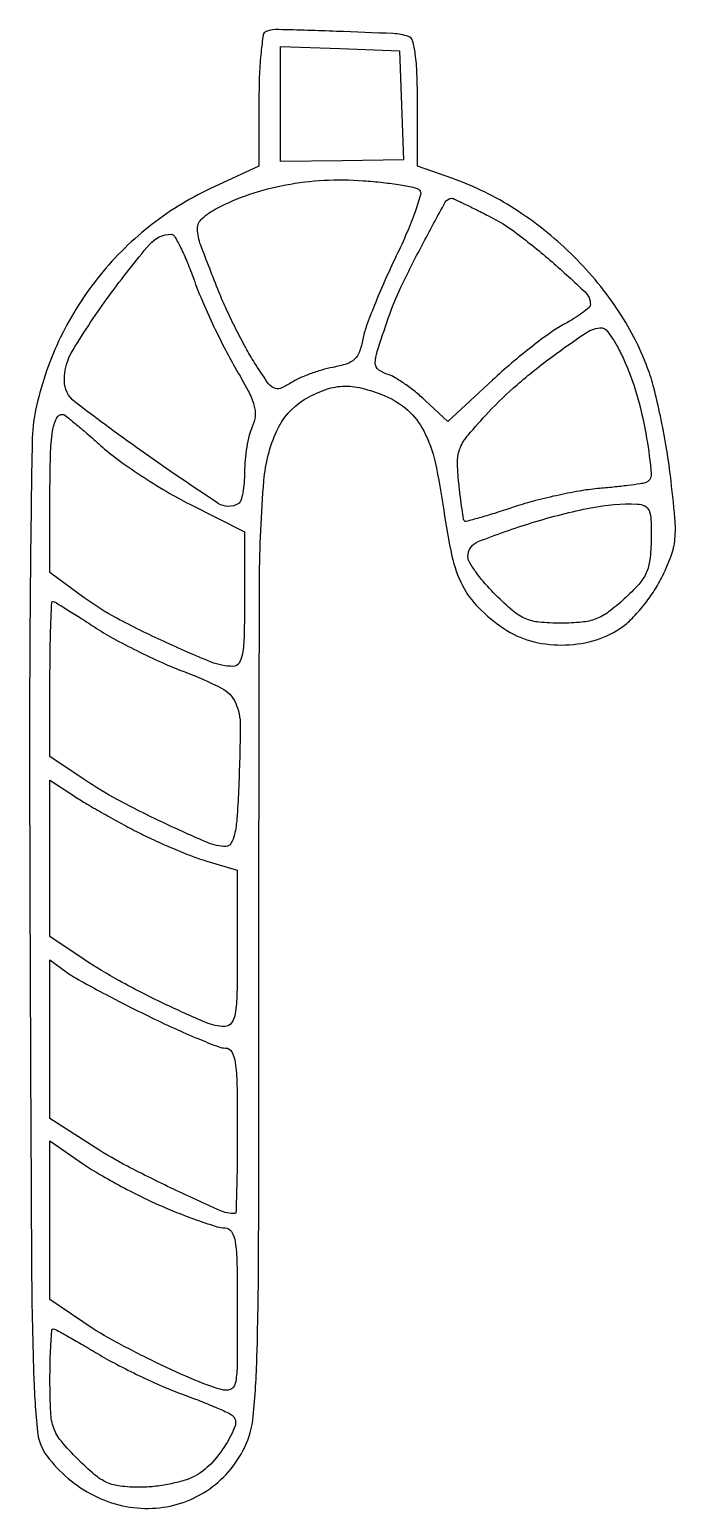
# Model space of a CAD drawing. Extents: x 82 to 172, y 26 to 231.
import ezdxf

# ---------------------------------------------------------------- set-up
doc = ezdxf.new("R2010")
doc.units = 0

msp = doc.modelspace()

# ---------------------------------------------------------------- linework, layer by layer
for points in [[(114.998573, 231.166667, 0.281878), (114.591049, 230.681971, 0.011264), (114.286267, 228.296833, 0.016505), (114.069917, 225.278677, 0.009638), (114, 221.652024), (114, 212.470714), (107.207683, 209.306174, 0.059731), (98.69768, 204.026172, 0.057428), (91.550066, 196.821578, 0.057214), (86.206423, 188.152557, 0.058417), (83.012019, 178.557897, 0.046886), (82.528237, 174.216947, 0.001669), (82.293715, 157.403767, 0.002595), (82.173254, 135.185936, 0.001043), (82.229529, 104.815711, 0.000422), (82.444077, 59.955855, 0.006753), (82.734552, 44.775615, 0.016335), (83.259772, 36.744533, 0.136704), (84.561789, 33.384594, 0.114861), (91.130568, 27.844388, 0.128846), (99.193212, 26.078147, 0.136266), (106.751735, 28.511739, 0.135217), (111.99991, 34.499815, 0.089341), (113.215806, 38.848633, 0.016553), (113.727029, 47.175366, 0.00658), (113.95948, 62.613416, 0.000474), (114, 105.365384, -0.000848), (114.084013, 154.905476, -0.020192), (114.693562, 168.822992, -0.08466), (116.472225, 175.700803, -0.151459), (120.298549, 180.040484, -0.047596), (123.048431, 181.377074, -0.077321), (125.587144, 181.899562, -0.073065), (128.26541, 181.638325, -0.038188), (131.454338, 180.583526, -0.083386), (134.642894, 178.574824, -0.091901), (136.874827, 175.692794, -0.063994), (138.444858, 171.362835, -0.021028), (139.647334, 164.678392, 0.020215), (140.783018, 158.305842, 0.063356), (142.244612, 154.217362, 0.079696), (144.473864, 151.153012, 0.04634), (147.989831, 148.25, 0.082526), (151.679595, 146.544812, 0.067179), (155.999865, 145.962109, 0.066816), (160.343638, 146.545574, 0.079725), (164.102117, 148.251445, 0.049801), (165.573695, 149.452943, 0.024706), (167.195135, 151.238826, 0.024244), (168.707779, 153.273457, 0.032576), (169.860046, 155.259647, 0.025106), (171.205618, 158.352514, 0.068367), (171.73401, 160.675758, 0.044864), (171.726634, 163.559836, 0.006292), (171.102805, 169.490044, 0.012507), (170.525384, 173.517323, 0.010279), (169.71363, 177.784689, 0.010418), (168.805234, 181.675354, 0.02696), (167.942655, 184.423721, 0.059727), (163.636505, 192.749144, 0.050721), (157.271298, 200.336899, 0.050415), (149.463695, 206.531346, 0.057232), (140.88813, 210.733328), (136, 212.469438), (136, 221.266104, 0.008243), (135.932958, 225.332444, 0.025487), (135.702723, 228.069076, 0.033999), (135.333602, 229.863576, 0.250152), (134.75, 230.476273, 0.068517), (132.630699, 230.86773, 0.002723), (124.753872, 231.186017, 0.002259), (116.758622, 231.429321, 0.087241)], [(136.269134, 209.130866, -0.276105), (136.432841, 208.480551, -0.011498), (135.660116, 206.11051, -0.017084), (134.53933, 203.240734, -0.010984), (133.054564, 199.990117, 0.008391), (131.468251, 196.564314, 0.008933), (130.031863, 193.1575, 0.008591), (128.900107, 190.186469, 0.040355), (128.419909, 188.424772, -0.039309), (127.947575, 186.677546, -0.119194), (127.277502, 185.654503, -0.110896), (126.183285, 185.009305, -0.031619), (124.260091, 184.520971, 0.024502), (122.732108, 184.156041, 0.017972), (121.07741, 183.608841, 0.018244), (119.545156, 182.975776, 0.037957), (118.414034, 182.351716, -0.05008), (116.97684, 181.603565, -0.226695), (116.059237, 181.664186, -0.114984), (115.155954, 182.490267, -0.009459), (113.389174, 185.174456, -0.015966), (112.184137, 187.225093, -0.008386), (110.81158, 189.844997, -0.008333), (109.49377, 192.579049, -0.012678), (108.449819, 195, -0.005029), (105.91412, 201.504552, -0.08523), (105.477502, 203.755316, -0.221052), (106.105937, 205.1873, -0.059844), (108.199115, 206.627317, -0.039734), (112.725129, 208.560261, -0.03451), (117.717547, 209.862758, -0.033326), (123.021718, 210.500099, -0.031281), (128.47819, 210.447802, -0.009981), (131.210443, 210.195481, -0.013851), (133.645283, 209.852977, -0.010311), (135.63664, 209.473977, -0.145183)], [(145.877702, 205.561973, -0.044186), (149.77863, 203.130731, -0.017696), (154.670826, 199.166175, -0.010722), (159.255494, 194.997823, -0.2057), (160, 193.264708, -0.215045), (159.811573, 192.846857, -0.01985), (158.909737, 192.111854, -0.022797), (157.710324, 191.293849, -0.015861), (156.288468, 190.477404, 0.033204), (154.449308, 189.334809, 0.010417), (151.853498, 187.389492, 0.010356), (149.038787, 185.091541, 0.011284), (146.402635, 182.742142), (140.228335, 176.984284), (137.063251, 179.940914, 0.017997), (135.708427, 181.118131, 0.017318), (134.255368, 182.210753, 0.017539), (132.909255, 183.083167, 0.058223), (131.949084, 183.51616, -0.082111), (130.605957, 184.200428, -0.238303), (130.149314, 185.104143, -0.078233), (130.402852, 186.714582, -0.004766), (131.949119, 191.352111, -0.028396), (133.707839, 195.65337, -0.010544), (136.646319, 201.495827, -0.00362), (139.86359, 207.46514, -0.27386), (140.766875, 208, -0.110565), (140.98395, 207.951404, -0.001159), (142.391771, 207.28383, -0.003634), (144.012, 206.496422, -0.002346)], [(104.959502, 196.75, 0.015149), (106.063016, 193.927163, 0.008692), (107.554605, 190.590097, 0.008678), (109.171773, 187.285232, 0.01429), (110.66594, 184.556712, -0.010564), (112.505198, 181.256609, -0.051303), (113.308565, 179.273006, -0.091049), (113.461678, 177.757656, -0.086874), (113.072447, 176.259659, 0.045126), (112.660189, 175.084269, 0.019289), (112.315031, 173.45347, 0.0189), (112.078576, 171.675332, 0.023607), (112, 170.011964, -0.019992), (111.938837, 168.482928, -0.026902), (111.754093, 167.109897, -0.026175), (111.488794, 166.025218, -0.183263), (111.16287, 165.600659, -0.291271), (108.344797, 165.638098, -0.008858), (98.24358, 172.517004, -0.009712), (88.463101, 179.723206, -0.233188), (87, 182.68978, -0.137977), (88.204658, 186.972096, -0.020642), (93.226962, 194.477522, -0.017501), (98.822081, 201.598126, -0.220943), (101.839694, 203, -0.270202), (102.285381, 202.74018, -0.013054), (103.124222, 201.164062, -0.018301), (104.041255, 199.145293, -0.011857)], [(164.839081, 185.15243, -0.033731), (166.579379, 180.214167, -0.026608), (167.806477, 174.679523, -0.019156), (168.438409, 169.717533, -0.356108), (167.611848, 168.498521, -0.03795), (166.903234, 168.343872, -0.003939), (165.21098, 168.120687, -0.004878), (163.187466, 167.890034, -0.003884), (161, 167.679448, 0.021601), (158.438114, 167.340861, 0.010934), (155.245401, 166.705407, 0.01084), (151.972016, 165.904315, 0.015872), (149.13328, 165.046581, -0.005075), (146.674466, 164.245314, -0.008185), (144.563281, 163.618743, -0.002848), (142.753439, 163.124783, -0.291964), (142.516335, 163.200053, -0.134843), (142.401695, 163.451878, -0.002694), (142.18459, 164.852862, -0.006198), (141.958734, 166.503813, -0.004098), (141.738372, 168.405434, -0.025025), (141.562359, 171.482963, -0.100786), (141.923072, 173.320855, -0.077829), (143.017011, 175.104959, -0.011349), (145.855318, 178.288813, -0.026809), (149.833777, 182.118997, -0.018423), (154.719979, 186.037772, -0.013494), (159.424009, 189.340483, -0.14734), (161.613508, 190, -0.224405), (162.172347, 189.735888, -0.025176), (163.031354, 188.576026, -0.026677), (163.957236, 187.009419, -0.018548)], [(92.001474, 173.688583, 0.025411), (94.377091, 171.76162, 0.012), (97.621147, 169.510248, 0.011858), (101.137259, 167.310852, 0.016394), (104.398404, 165.518794), (112, 161.660422), (112, 152.330211, -0.005404), (111.945066, 147.247598, -0.036277), (111.707945, 144.736159, -0.093948), (111.234327, 143.454635, -0.263198), (110.430482, 143, -0.097152), (107.349034, 143.604441, -0.011115), (100.825354, 146.436893, -0.014347), (94.265238, 149.691526, -0.036074), (89.75, 152.530854), (85, 156.019432), (85, 166.343049, -0.005928), (85.07148, 172.371589, -0.031749), (85.357585, 175.64465, -0.068381), (85.884396, 177.428124, -0.294885), (86.769737, 178, -0.171454), (87.059382, 177.89767, -0.002511), (88.486576, 176.733521, -0.006536), (90.131997, 175.341037, -0.004227)], [(168.428224, 160.598278, -0.024686), (168.247849, 157.786345, -0.078195), (167.747159, 155.973651, -0.077275), (166.710469, 154.39067, -0.023735), (164.692909, 152.357383, -0.025021), (162.511461, 150.550385, -0.069393), (160.770384, 149.591995, -0.067973), (158.812751, 149.13591, -0.023294), (155.897038, 149, -0.023292), (152.876698, 149.140779, -0.078538), (150.966972, 149.628225, -0.07489), (149.252694, 150.693853, -0.019936), (146.882353, 152.882353, -0.017764), (145.395834, 154.478423, -0.022276), (144.140441, 156.063633, -0.021202), (143.223083, 157.455103, -0.135945), (143, 158.260428, -0.308537), (144.408422, 160.325571, -0.018252), (151.934785, 162.964353, -0.026352), (160.077788, 165.026446, -0.057194), (166.5, 165.548209, -0.107706), (167.541416, 165.284751, -0.186356), (168.13543, 164.634127, -0.084685), (168.402471, 163.333445, -0.012056)], [(91.162716, 148.472281, 0.020122), (93.721334, 146.92532, 0.010272), (97.047001, 145.181159, 0.010189), (100.553562, 143.52134, 0.015054), (103.699414, 142.222281, -0.026491), (108.812087, 139.972879, -0.170981), (110.734529, 137.969006, -0.109427), (111.408781, 134.77413, -0.008016), (111.173853, 125.75, -0.008243), (110.946938, 121.878427, -0.037454), (110.609835, 119.646475, -0.076596), (110.11976, 118.411133, -0.266084), (109.401896, 118, -0.102171), (106.856959, 118.525525, -0.008529), (100.689553, 121.311808, -0.01239), (94.416973, 124.467865, -0.026102), (89.751933, 127.284145), (85.003866, 130.5), (85.001933, 141.25, -0.003598), (85.030854, 145.37204, -0.005995), (85.121803, 148.842187, -0.001441), (85.244991, 151.83949, -0.401396), (85.412716, 152, -0.136546), (85.700227, 151.919991, -0.001868), (87.272024, 150.963733, -0.005113), (89.087272, 149.824335, -0.003322)], [(97, 120.073672, 0.011169), (99.416559, 118.890621, 0.008314), (102.132812, 117.689665, 0.008413), (104.733406, 116.64237, 0.018814), (106.75, 115.95525), (111, 114.683425), (111, 103.841712, -0.003937), (110.950303, 97.529559, -0.03609), (110.709665, 94.798834, -0.112064), (110.181107, 93.487848, -0.245992), (109.25, 93.000789, -0.101323), (106.628015, 93.538866, -0.010141), (100.769019, 96.188041, -0.013792), (94.66085, 99.310079, -0.023323), (89.751933, 102.297705), (85.003866, 105.5), (85.001933, 116.348201), (85, 127.196403), (88.25, 125.058336, 0.01149), (89.876927, 124.040811, 0.004526), (92.160937, 122.712138, 0.004477), (94.656156, 121.320114, 0.00558)], [(98.615701, 94.460504, 0.006554), (102.226445, 92.751982, 0.008886), (105.53374, 91.310273, 0.006356), (108.324291, 90.193751, 0.092232), (109.365701, 90, -0.277214), (110.22839, 89.481886, -0.087204), (110.714472, 87.990836, -0.031387), (110.949059, 85.005329, -0.003915), (111, 78.5, -0.002669), (110.976457, 74.090348, -0.00445), (110.90377, 70.378125, -0.000796), (110.806049, 67.129475, -0.404969), (110.672408, 67, -0.105586), (108.555503, 67.452071, -0.005378), (102.132957, 70.409568, -0.009416), (95.755519, 73.578214, -0.023382), (91.25, 76.198216), (85, 80.234917), (85, 91.23943), (85, 102.243944), (87.25, 100.582476, 0.030812), (88.634124, 99.686582, 0.004692), (91.5168, 98.098792, 0.005237), (94.960679, 96.290073, 0.004515)], [(100.92008, 67.861996, 0.00848), (103.567668, 66.784876, 0.010347), (106.081211, 65.870979, 0.009003), (108.214711, 65.187488, 0.069252), (109.25, 65.027055, -0.252615), (110.186572, 64.502764, -0.104321), (110.711593, 63.09811, -0.033832), (110.950894, 60.192278, -0.003632), (111, 53.432612, -0.002363), (110.963534, 45.71762, -0.048684), (110.716359, 43.410858, -0.257278), (110.02022, 42.597123, -0.166116), (108.75, 42.558664, -0.028054), (104.571941, 44.107739, -0.011081), (99.006852, 46.682307, -0.011148), (93.520671, 49.522877, -0.025652), (89.562552, 51.956963), (85, 55.096081), (85, 66.096081), (85, 77.096081), (89.67008, 73.882982, 0.018674), (91.927055, 72.451266, 0.009136), (94.901176, 70.788913, 0.00905), (98.059755, 69.171291, 0.012968)], [(91.602042, 47.565035, 0.014864), (94.226999, 46.088284, 0.008951), (97.420474, 44.486848, 0.008961), (100.654691, 43.007478, 0.01547), (103.402122, 41.909668, -0.005696), (105.798583, 41.005999, -0.007581), (107.954058, 40.12715, -0.005571), (109.732917, 39.346687, -0.073525), (110.335098, 38.959535, -0.311791), (110.691241, 37.553948, -0.051161), (109.380683, 34.899124, -0.049729), (107.301763, 32.221369, -0.083697), (105.032733, 30.516927, -0.048118), (103.578426, 29.934221, -0.021988), (101.589989, 29.445597, -0.021535), (99.433918, 29.11108, -0.027722), (97.432013, 29, -0.028814), (94.738942, 29.155323, -0.077915), (92.899343, 29.665909, -0.069911), (91.192275, 30.750114, -0.019992), (88.882353, 32.882353, -0.020811), (86.5375, 35.430969, -0.090968), (85.522727, 37.200312, -0.073967), (85.098876, 39.385012, -0.010991), (85, 43.882353, -0.005926), (85.032347, 46.611519, -0.009856), (85.132164, 48.909191, -0.003851), (85.268611, 50.832398, -0.391395), (85.44992, 51, -0.126077), (85.765434, 50.919157, -0.001891), (87.442698, 49.990979, -0.004983), (89.384101, 48.881499, -0.003256)]]:
    msp.add_lwpolyline(points, format="xyb", close=True)
msp.add_lwpolyline([(133.789139, 220.912497), (134.078278, 213.324994), (125.539139, 213.223972), (117, 213.122949), (117, 221.101917), (117, 229.080885), (125.25, 228.790442), (133.5, 228.5)], close=True)

doc.saveas('drawing.dxf')
